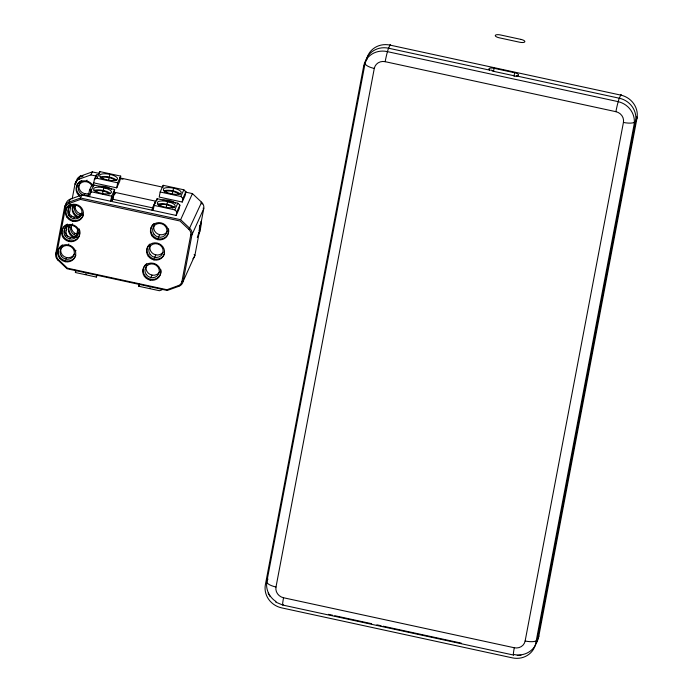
<?xml version="1.0" encoding="UTF-8"?>
<svg xmlns="http://www.w3.org/2000/svg" width="693" height="693" viewBox="0 0 693 693"><rect width="100%" height="100%" fill="white"/><g stroke="black" fill="none" stroke-linecap="round" stroke-linejoin="round"><path stroke-width="1.04" d="M80.44 198.189L80.457 199.419L179.981 220.989L188.929 229.452A6.176 5.813 24.3 0 1 190.757 234.849L181.93 281.445A6.176 5.813 24.3 0 1 178.274 285.655L166.952 289.726L67.429 268.156L58.481 259.693A6.176 5.813 24.3 0 1 56.644 254.296L65.48 207.701A6.176 5.813 24.3 0 1 69.127 203.491L80.457 199.419M199.255 230.743L199.636 225.234M65.324 207.302L65.93 204.123A7.259 6.835 24.3 0 1 70.227 199.177L81.843 194.993L110.689 201.247L113.713 194.551L114.666 189.501L93.997 185.022L91.389 185.958L89.501 190.142L88.314 196.396M67.931 236.599A7.259 6.835 24.3 0 1 66.164 230.639L67.169 225.346M69.179 214.752L70.981 205.223M72.185 198.874L75 184.043L76.369 181.012A7.259 6.835 24.3 0 1 80.648 176.083L92.273 171.899L99.653 173.501M75.754 184.208L76.36 181.029L77.252 180.873M72.349 208.463L72.748 206.341M76.161 237.612L77.729 229.322M97.176 275.147L96.318 277.061L75.65 272.583L75.589 270.279M89.544 196.665L91.58 189.397L89.501 190.142M90.982 192.541L91.58 189.397M93.728 182.874L94.413 179.262L96.301 175.078L98.38 174.333L100.043 171.63L120.712 176.109L119.75 181.168L116.727 187.855L93.728 182.874L92.429 185.741M95.712 178.205L96.301 175.078M99.151 173.726L99.515 171.821M102.495 193.841L103.032 191.008M103.283 190.454L103.794 187.751M105.267 188.47L105.613 186.677M108.541 180.449L109.078 177.625M109.329 177.061L109.84 174.367M96.318 277.061L96.699 275.034M110.689 201.247L111.642 196.188L114.666 189.501M112.197 199.116L111.746 201.472L152.096 210.222L155.561 201.169L115.22 192.42L112.197 199.116L152.538 207.857L155.561 201.169M114.917 193.997L115.22 192.42M116.727 187.855L117.689 182.805L120.712 176.109M152.096 210.222L152.538 207.857M162.058 289.804L159.451 290.739L138.782 286.261L139.172 284.243M154.115 205.397L153.153 210.447L176.161 215.436L179.184 208.74L179.868 205.128L177.806 203.179L157.138 198.7L154.115 205.397L174.783 209.875L176.845 211.824L176.161 215.436M156.748 200.719L157.138 198.7M160.161 192.004L159.199 197.063L182.207 202.044L185.222 195.348L185.906 191.744L183.853 189.795L163.176 185.317L160.161 192.004L180.83 196.483L182.891 198.432L182.207 202.044M162.794 187.335L163.176 185.317M166.199 207.64L166.736 204.816M166.987 204.253L167.498 201.559M168.971 202.278L169.309 200.476M172.245 194.257L172.782 191.424M173.033 190.87L173.545 188.175M283.134 604.521A10.897 0.814 -77.8 0 1 283.541 597.756A9.442 8.888 24.3 0 1 275.996 587.006L374.289 68.442A9.442 8.888 24.3 0 1 385.152 61.677A10.897 0.814 -77.8 0 1 388.574 48.215L389.986 45.097L620.729 95.097A10.897 0.814 -77.8 0 1 621.257 95.244M493.52 71.492L494.118 68.312L514.648 72.756A4.608 1.516 10.7 0 1 518.468 74.636A4.608 1.516 10.7 0 1 516.276 75.892L619.317 98.224A20.331 19.144 24.3 0 1 635.559 121.388L537.266 639.942A20.331 19.144 24.3 0 1 513.877 654.521A10.897 0.814 -77.8 0 1 514.284 647.756A9.442 8.888 24.3 0 0 525.138 640.99A10.897 3.578 10.7 0 0 537.266 639.942L538.678 636.824L636.971 118.26A10.897 3.578 10.7 0 0 636.477 116.467M514.041 75.935L514.648 72.756M525.138 640.99L623.431 122.427A9.442 8.888 24.3 0 0 615.895 111.677L385.152 61.677M198.934 232.45L197.306 237.526M57.874 260.126L57.891 260.083A7.259 6.835 24.3 0 1 55.735 253.733L64.57 207.138L65.93 204.123M70.227 199.177L68.841 202.243L69.127 203.491M75 184.043A7.259 6.835 24.3 0 1 79.288 179.089C80.925 172.081 80.119 178.785 83.108 176.039M86.625 181.003L87.032 180.111M65.48 207.701L64.562 207.19A7.259 6.835 24.3 0 1 68.867 202.183L80.483 198.007L81.843 194.993M79.288 179.089L90.913 174.913L92.273 171.899M56.419 252.226L55.726 253.811L56.644 254.296M66.164 230.639L66.84 229.132M73.579 218.702L74.281 217.134M84.156 195.27L84.858 193.711M72.852 221.275L73.259 220.383M72.219 224.645L72.618 223.752M69.742 238.92L70.452 237.352M80.319 215.488L81.029 213.929M90.445 191.9L93.997 185.022M94.413 179.262L97.02 178.326L100.043 171.63M69.023 241.493L69.421 240.601M81.973 213.002L81.124 214.882A9.078 8.55 24.3 0 0 82.311 214.25M68.382 244.863L68.789 243.971M65.913 259.13L66.615 257.571M76.49 235.707L77.192 234.147A7.259 6.835 24.3 0 1 71.743 224.671M65.194 261.711L65.592 260.819M75.225 272.184L75.979 270.513M112.179 200.52L113.479 197.652M158.515 237.101L159.624 234.65M157.787 239.683L158.195 238.79M138.782 286.261L139.648 284.347M174.783 209.875L177.806 203.179M180.83 196.483L183.853 189.795M154.678 257.32L155.786 254.868M153.959 259.901L154.357 259.009M176.845 211.824L179.868 205.128M182.891 198.432L185.906 191.744M150.849 277.538L151.958 275.086M150.13 280.119L150.528 279.227M181.93 281.445L183.125 281.367L191.97 234.745A7.259 6.835 24.3 0 0 189.821 228.395L180.639 219.707L192.429 193.607L185.048 192.004M366.242 60.456L365.185 62.794L266.892 581.358A20.331 19.144 24.3 0 0 276.091 601.611M267.948 579.01L266.892 581.358A10.897 3.578 10.7 0 0 275.996 587.006M178.274 285.655L178.846 286.296A7.259 6.835 24.3 0 0 183.143 281.341L194.932 255.206L203.768 208.584L203.084 208.134M188.99 229.4L201.62 202.252L192.429 193.607M58.481 259.693L57.952 260.135L67.074 268.763L167.23 290.471L178.846 286.296M201.022 202.677L201.585 202.217A7.259 6.835 24.3 0 1 203.759 208.636L191.97 234.745L190.835 234.866M517.238 655.5L521.015 655.24M68.26 227.451L68.737 227.521M514.085 75.762L492.143 71.015M119.681 177.841L162.907 187.205M119.785 178.551L122.93 179.227M90.913 174.913L96.682 176.169M97.02 178.326L117.689 182.805M90.974 191.71L111.642 196.188M80.483 198.007L180.639 219.707M283.541 597.756L514.284 647.756M328.439 614.336L332.649 615.254M334.762 615.705L371.639 623.7M376.905 624.843L381.115 625.753M383.229 626.212L461.191 643.104M513.452 655.041L282.709 605.041L275.675 602.078M194.092 254.686L194.941 255.18A7.259 6.835 24.3 0 1 192.905 258.827M268.13 593.113L270.036 596.474M167.048 290.28L166.952 289.752M92.446 172.081L92.541 172.592M79.825 196.24A9.078 8.55 24.3 0 1 79.253 182.562A9.078 8.55 24.3 0 1 93.157 186.079M80.778 195.712A9.078 8.55 24.3 0 1 76.464 187.552A9.078 8.55 24.3 0 1 81.878 180.449M71.31 216.692A9.078 8.55 24.3 0 1 70.764 216.32M77.304 237.006A9.078 8.55 24.3 0 1 76.741 237.327M199.792 231.02A23.363 15.748 82.3 0 1 199.437 232.779M201.013 221.344A32.32 30.423 24.3 0 1 198.995 233.732M200.364 224.783A31.592 29.747 24.3 0 1 199.151 231.193M78.179 179.262A6.176 5.813 24.3 0 1 79.288 177.876M80.795 176.888A6.176 5.813 24.3 0 1 81.22 176.715M201.351 203.014A6.176 5.813 24.3 0 1 202.165 204.14M74.801 234.026A9.078 8.55 24.3 0 1 74.22 233.697M69.508 227.676A9.078 8.55 24.3 0 1 69.508 226.42M80.466 214.553A9.078 8.55 24.3 0 1 79.842 214.354M74.108 208.446A9.078 8.55 24.3 0 1 73.822 207.198M77.174 187.249A9.078 8.55 24.3 0 1 77.166 185.984M82.086 213.591A7.259 6.835 24.3 0 1 72.297 216.407A7.259 6.835 24.3 0 1 69.274 206.774M89.206 194.577A7.259 6.835 24.3 0 1 79.175 191.666A7.259 6.835 24.3 0 1 82.12 182.259A7.259 6.835 24.3 0 1 91.935 185.863M88.981 193.434A7.259 6.835 24.3 0 1 80.423 182.528M77.122 217.16A9.078 8.55 24.3 0 1 73.675 204.582M79.366 217.013A9.078 8.55 24.3 0 1 73.441 204.764M76.169 237.387A9.078 8.55 24.3 0 1 69.612 224.982M73.882 237.664A9.078 8.55 24.3 0 1 69.846 224.801M161.019 269.898A9.078 8.55 24.3 0 1 154.86 279.14A9.078 8.55 24.3 0 1 144.101 274.333A9.078 8.55 24.3 0 1 146.864 263.574M164.579 253.413A9.078 8.55 24.3 0 1 151.308 257.77A9.078 8.55 24.3 0 1 149.688 244.127M168.555 228.837A9.078 8.55 24.3 0 1 163.141 238.522A9.078 8.55 24.3 0 1 152.079 234.468A9.078 8.55 24.3 0 1 154.011 223.501M75.806 255.223A9.078 8.55 24.3 0 1 61.72 259.009A9.078 8.55 24.3 0 1 62.474 244.846M75.788 250.251A9.078 8.55 24.3 0 1 75.953 250.866M79.149 228.837A9.078 8.55 24.3 0 1 74.775 240.185A9.078 8.55 24.3 0 1 62.803 235.325A9.078 8.55 24.3 0 1 67.472 224.099M83.472 214.787A9.078 8.55 24.3 0 1 69.127 218.373A9.078 8.55 24.3 0 1 70.712 204.123M78.621 232.874A7.259 6.835 24.3 0 1 68.468 236.625A7.259 6.835 24.3 0 1 66.017 226.169M81.367 215.644A7.259 6.835 24.3 0 1 75.589 204.704M82.069 214.076A7.259 6.835 24.3 0 1 75.407 204.929M74.42 254.019A7.259 6.835 24.3 0 1 64.172 256.583A7.259 6.835 24.3 0 1 62.188 246.387M77.01 235.802A7.259 6.835 24.3 0 1 71.751 224.922M159.762 271.535A7.259 6.835 24.3 0 1 150.208 274.48A7.259 6.835 24.3 0 1 146.708 265.159M163.08 252.174A7.259 6.835 24.3 0 1 153.569 254.01A7.259 6.835 24.3 0 1 150.537 244.941M167.42 231.098A7.259 6.835 24.3 0 1 157.874 234.043A7.259 6.835 24.3 0 1 154.374 224.723M150.303 288.141A9.078 2.98 10.7 0 1 149.653 288.002M86.599 274.333A9.078 2.98 10.7 0 1 85.308 274.056M157.761 204.331A9.078 2.98 10.7 0 1 166.337 204.123A9.078 2.98 10.7 0 1 174.177 207.476M163.808 190.939A9.078 2.98 10.7 0 1 172.713 190.8A9.078 2.98 10.7 0 1 180.414 194.326M93.789 190.679A9.078 2.98 10.7 0 1 102.313 190.254A9.078 2.98 10.7 0 1 110.473 193.668M100.104 177.139A9.078 2.98 10.7 0 1 109.009 176.992A9.078 2.98 10.7 0 1 116.71 180.526M158.697 205.431A7.259 2.391 10.7 0 1 166.476 204.756A7.259 2.391 10.7 0 1 172.878 208.324M164.631 192.377A7.259 2.391 10.7 0 1 171.223 191.147A7.259 2.391 10.7 0 1 178.803 194.386M94.993 191.623A7.259 2.391 10.7 0 1 102.252 190.852A7.259 2.391 10.7 0 1 109.13 194.161M100.961 178.404A7.259 2.391 10.7 0 1 107.779 177.382A7.259 2.391 10.7 0 1 115.099 180.587M162.474 200.32A7.259 2.391 10.7 0 1 169.828 200.598A7.259 2.391 10.7 0 1 175.329 203.439M98.77 186.521A7.259 2.391 10.7 0 1 105.864 186.729A7.259 2.391 10.7 0 1 111.512 189.44M374.289 68.442A10.897 3.578 10.7 0 1 365.185 62.794A20.331 19.144 24.3 0 1 388.574 48.215L490.211 70.244A4.608 1.516 10.7 0 1 489.44 68.347A4.608 1.516 10.7 0 1 494.118 68.312M366.588 59.667A20.331 19.144 24.3 0 1 389.986 45.097A10.897 0.814 -77.8 0 1 390.514 45.244M535.975 643.468A20.331 19.144 24.3 0 0 538.678 636.824A10.897 3.578 10.7 0 0 538.192 635.031M615.895 111.677A10.897 0.814 -77.8 0 1 619.317 98.224L620.729 95.097A20.331 19.144 24.3 0 1 636.971 118.26L635.559 121.388A10.897 3.578 10.7 0 1 623.431 122.427M492.576 70.591A4.6 1.039 16.4 0 1 491.242 70.088M366.77 59.381A10.897 3.578 10.7 0 1 367.047 59.104M516.614 76.135A4.6 1.828 10.3 0 1 514.111 76.091M363.669 66.138L265.376 584.701A20.331 19.144 24.3 0 0 281.618 607.865L512.361 657.865A20.331 19.144 24.3 0 0 535.758 643.295L634.052 124.731A20.331 19.144 24.3 0 0 617.809 101.568L387.066 51.568A20.331 19.144 24.3 0 0 363.669 66.138M520.971 39.397L500.441 34.953A4.608 1.516 10.7 0 0 495.313 35.395A4.608 1.516 10.7 0 0 499.168 37.786L519.689 42.23A4.608 1.516 10.7 0 0 524.826 41.788A4.608 1.516 10.7 0 0 520.971 39.397M68.971 215.679A7.259 6.835 24.3 0 0 81.376 215.151A7.259 6.835 24.3 0 0 74.212 205.059A7.259 6.835 24.3 0 0 68.971 215.679M144.369 276.334A9.078 8.55 24.3 0 0 159.875 275.675A9.078 8.55 24.3 0 0 150.918 263.063A9.078 8.55 24.3 0 0 144.369 276.334M148.198 256.124A9.078 8.55 24.3 0 0 163.713 255.457A9.078 8.55 24.3 0 0 154.756 242.845A9.078 8.55 24.3 0 0 148.198 256.124M152.036 235.906A9.078 8.55 24.3 0 0 167.541 235.248A9.078 8.55 24.3 0 0 158.584 222.626A9.078 8.55 24.3 0 0 152.036 235.906M59.433 257.935A9.078 8.55 24.3 0 0 74.939 257.276A9.078 8.55 24.3 0 0 65.982 244.655A9.078 8.55 24.3 0 0 59.433 257.935M63.262 237.716A9.078 8.55 24.3 0 0 78.777 237.058A9.078 8.55 24.3 0 0 69.82 224.437A9.078 8.55 24.3 0 0 63.262 237.716M67.1 217.498A9.078 8.55 24.3 0 0 82.606 216.84A9.078 8.55 24.3 0 0 73.649 204.227A9.078 8.55 24.3 0 0 67.1 217.498M65.142 235.897A7.259 6.835 24.3 0 0 77.547 235.369A7.259 6.835 24.3 0 0 70.383 225.277A7.259 6.835 24.3 0 0 65.142 235.897M61.305 256.107A7.259 6.835 24.3 0 0 73.718 255.587A7.259 6.835 24.3 0 0 66.545 245.487A7.259 6.835 24.3 0 0 61.305 256.107M146.24 274.515A7.259 6.835 24.3 0 0 158.654 273.986A7.259 6.835 24.3 0 0 151.481 263.894A7.259 6.835 24.3 0 0 146.24 274.515M150.078 254.296A7.259 6.835 24.3 0 0 162.483 253.768A7.259 6.835 24.3 0 0 155.319 243.676A7.259 6.835 24.3 0 0 150.078 254.296M153.907 234.078A7.259 6.835 24.3 0 0 166.311 233.558A7.259 6.835 24.3 0 0 159.147 223.458A7.259 6.835 24.3 0 0 153.907 234.078M160.984 205.916A9.078 2.98 10.7 0 0 175.13 206.159A9.078 2.98 10.7 0 0 162.604 200.97A9.078 2.98 10.7 0 0 160.984 205.916M167.03 192.524A9.078 2.98 10.7 0 0 181.176 192.775A9.078 2.98 10.7 0 0 168.65 187.578A9.078 2.98 10.7 0 0 167.03 192.524M97.289 192.108A9.078 2.98 10.7 0 0 111.426 192.359A9.078 2.98 10.7 0 0 98.908 187.162A9.078 2.98 10.7 0 0 97.289 192.108M103.326 178.725A9.078 2.98 10.7 0 0 117.472 178.967A9.078 2.98 10.7 0 0 104.946 173.778A9.078 2.98 10.7 0 0 103.326 178.725"/></g></svg>
